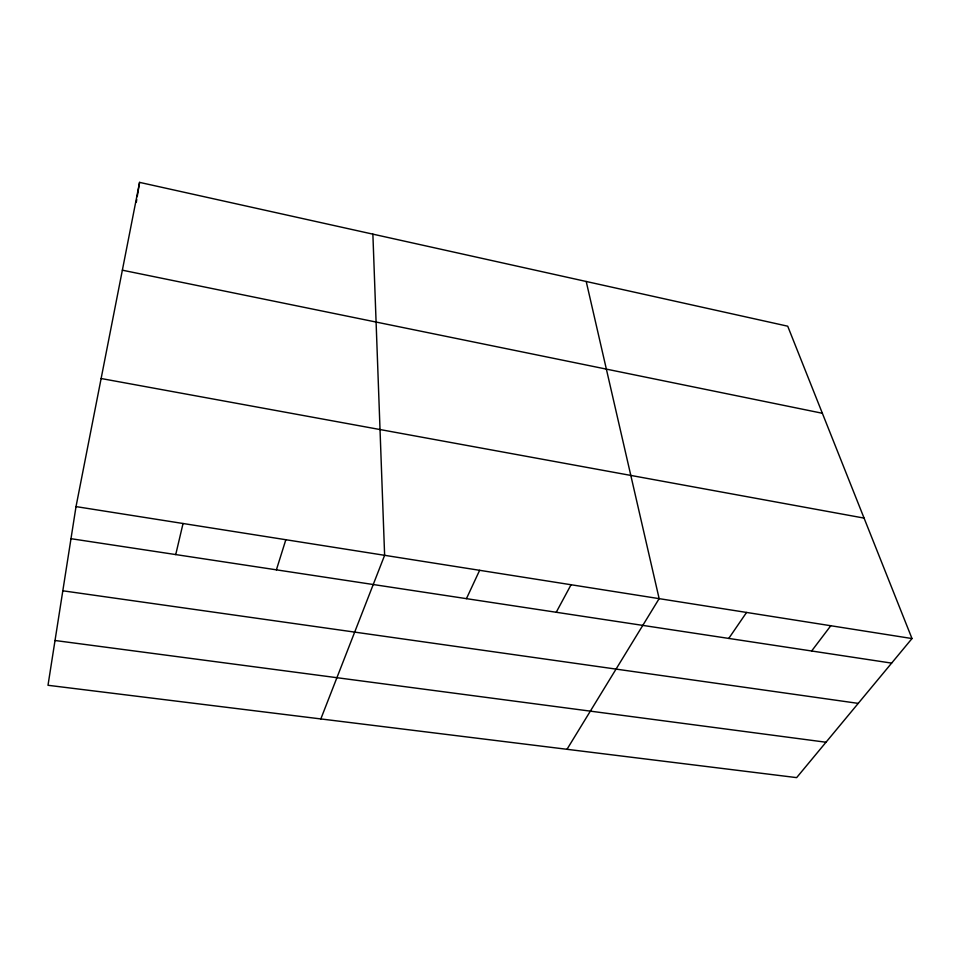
<?xml version="1.0" encoding="UTF-8"?>
<svg xmlns="http://www.w3.org/2000/svg" width="960" height="960" viewBox="0 0 960 960"><rect width="100%" height="100%" fill="white"/><g stroke="black" fill="none" stroke-linecap="round" stroke-linejoin="round"><path stroke-width="1.44" d="M76.02 506.604L48 685.284L796.644 777.624L912 638.556L787.716 326.196L139.572 182.376L76.02 506.604L912 638.556M136.296 202.344L136.764 199.488M137.232 196.632L139.572 182.376M175.728 554.58L183.048 523.5M276.396 569.844L285.84 539.724M320.832 718.932L384.624 555.312L372.876 234.144M466.44 598.656L479.628 570.312M556.236 612.264L571.068 584.736M566.988 749.304L659.148 598.644L586.212 281.484M728.76 638.424L746.568 612.444M811.644 650.988L830.796 625.74M55.02 640.5L825.996 742.236M62.82 590.796L858.228 703.38M70.98 538.692L891.624 663.12M101.124 378.516L864.072 518.1M122.364 270.192L822.36 413.268"/></g></svg>
